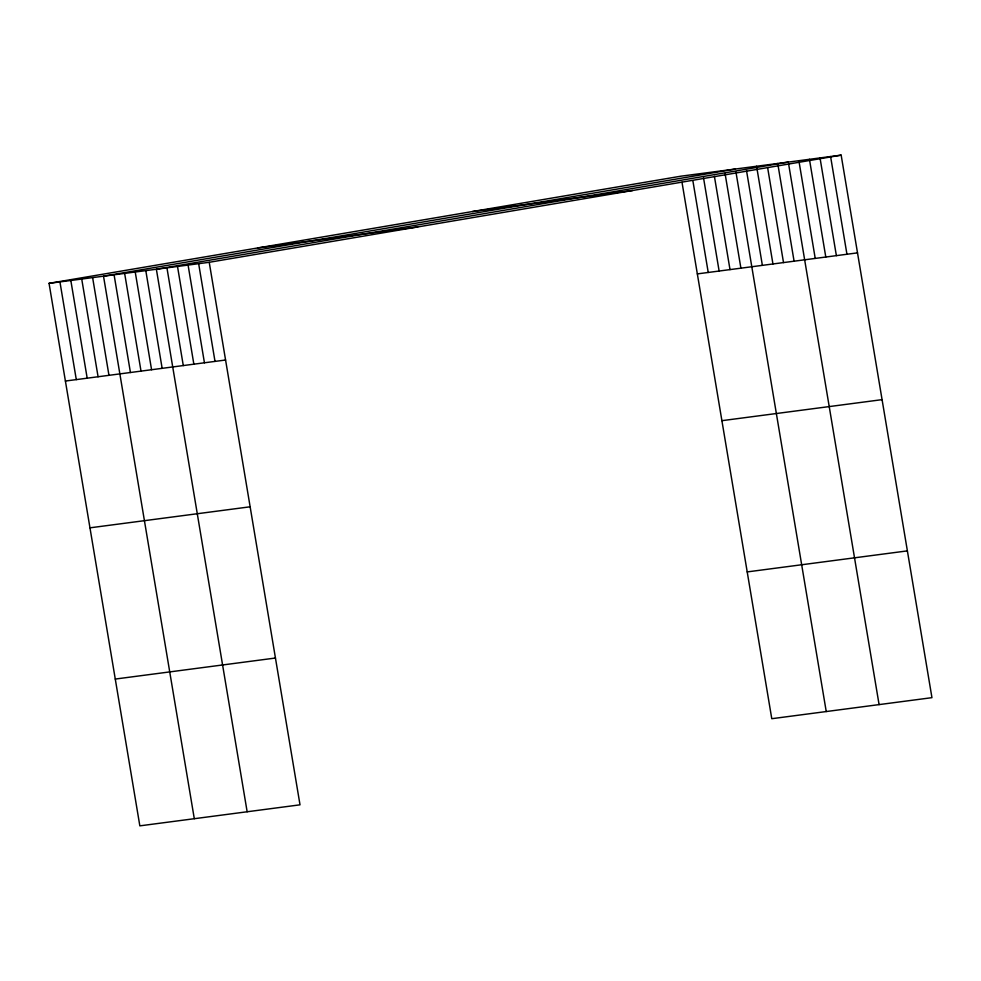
<?xml version="1.0" encoding="UTF-8"?>
<svg xmlns="http://www.w3.org/2000/svg" width="981" height="981" viewBox="0 0 981 981"><rect width="100%" height="100%" fill="white"/><g stroke="black" fill="none" stroke-linecap="round" stroke-linejoin="round"><path stroke-width="1.47" d="M49.05 283.337L209.223 262.295L300.014 804.825L139.842 825.855L49.05 283.337L680.986 176.175L841.158 155.145L931.95 697.663L771.777 718.705L681.991 182.196M735.443 169.026L103.508 276.176L194.299 818.706M788.307 162.086L156.371 269.235L247.151 811.765M209.223 262.295L841.158 155.145M472.45 211.54L632.622 190.51M257.586 247.972L417.771 226.942M697.344 273.895L857.517 252.865M65.396 381.045L225.581 360.015M721.906 420.677L882.078 399.647M89.97 527.827L250.143 506.797M747.215 571.911L907.388 550.881M115.268 679.06L275.453 658.03M830.588 156.531L846.946 254.251M820.018 157.929L836.376 255.636M809.448 159.314L825.794 257.022M798.877 160.7L815.223 258.408M788.552 163.594L879.086 704.603M777.737 163.471L794.083 261.191M767.669 167.874L783.512 262.577M756.584 166.255L772.942 263.963M746.516 170.645L762.372 265.348M735.946 172.031L826.235 711.544M725.057 173.465L740.9 268.169M714.413 176.396L730.011 269.603M703.524 177.831L719.122 271.026M692.88 180.762L708.233 272.46M198.653 263.693L215.011 361.4M188.082 265.078L204.44 362.786M177.512 266.464L193.858 364.172M166.942 267.85L183.288 365.57M145.801 270.633L162.147 368.341M135.231 272.019L151.577 369.727M124.648 273.405L141.006 371.112M114.078 274.79L130.436 372.51M92.619 277.611L108.965 375.318M81.73 279.045L98.075 376.753M70.828 280.468L87.186 378.188M59.939 281.903L76.297 379.61"/></g></svg>
